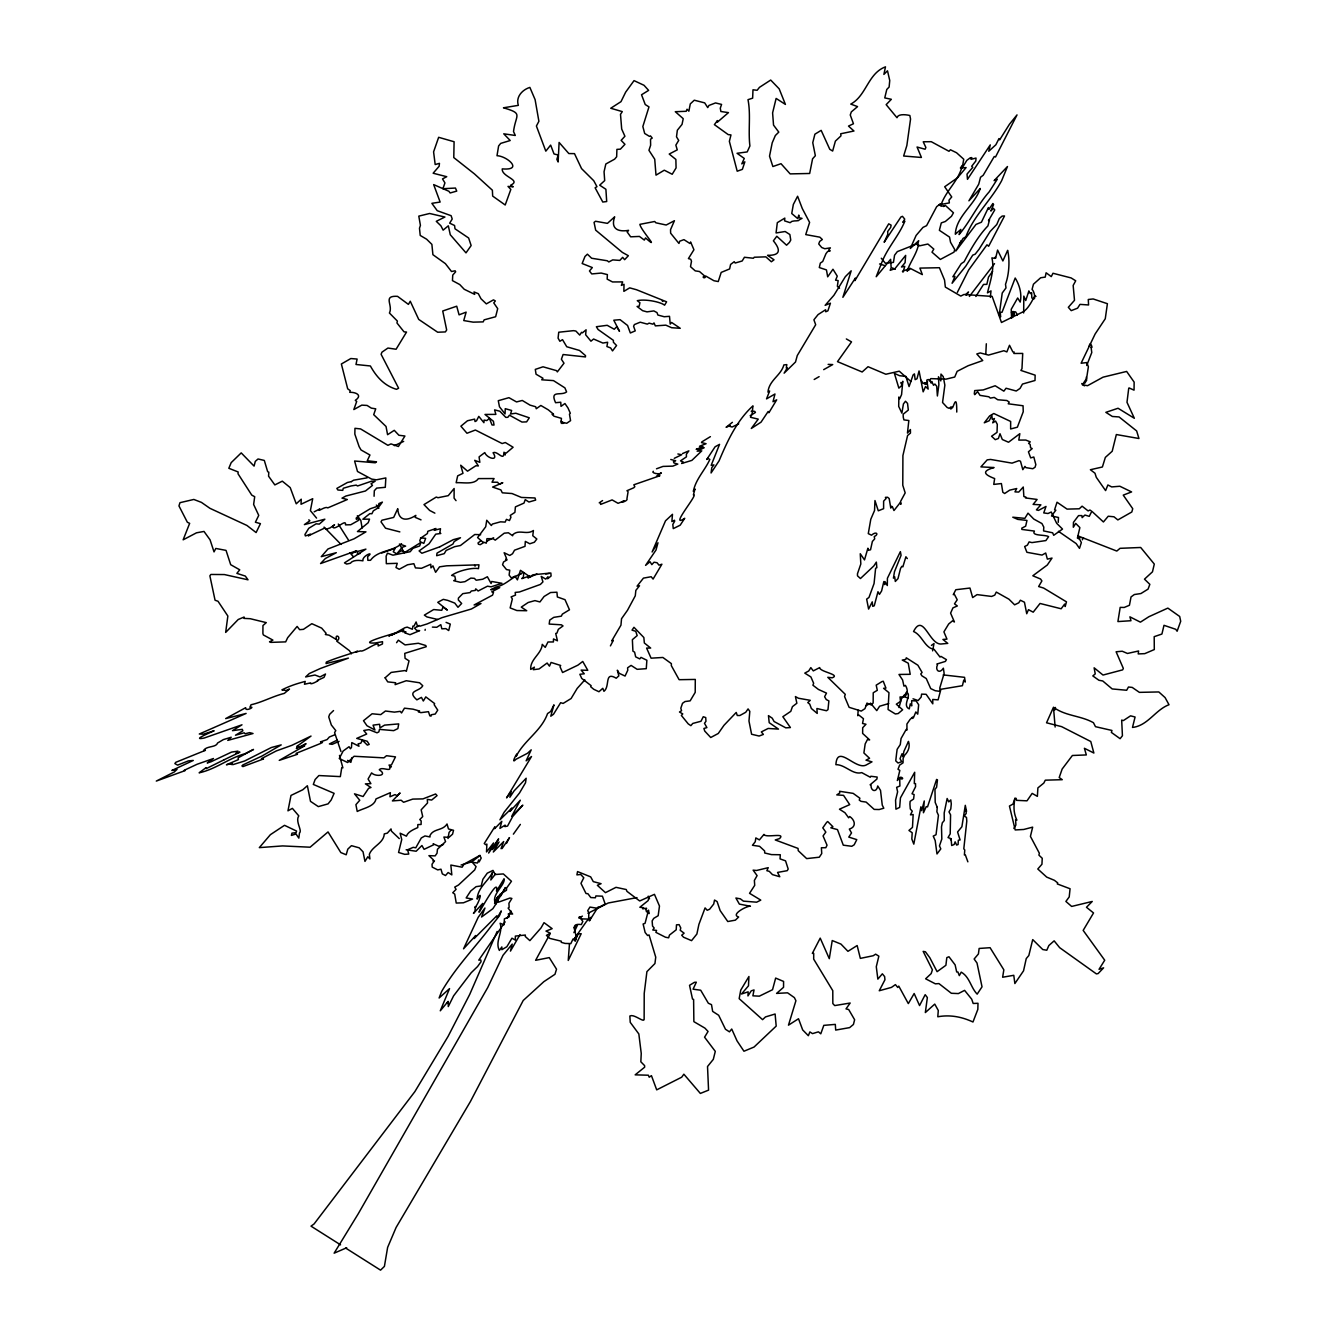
<?xml version="1.0" encoding="UTF-8"?>
<svg xmlns="http://www.w3.org/2000/svg" width="1337" height="1337" viewBox="0 0 1337 1337"><rect width="100%" height="100%" fill="white"/><g stroke="black" fill="none" stroke-linecap="round" stroke-linejoin="round"><path stroke-width="1.5" d="M951.075 838.65L951.693 845.519L954.183 844.499L955.136 841.825L956.64 845.068L958.094 844.516L958.328 840.221L960.1 839.97L957.576 831.982L961.888 826.751L965.297 805.325L966.517 811.375L965.932 809.971L966.2 813.381L964.278 816.071L966.501 817.425L966.785 821.169L963.81 848.811L964.762 849.964L964.395 855.011L965.364 854.961L967.871 861.83M374.076 496.261L374.31 490.746L376.7 488.105L385.29 487.32L385.841 477.927L376.432 479.816L371.686 479.114L357.497 471.476L354.606 461.014L375.279 462.786L376.482 461.833L367.257 460.764L369.948 455.015L361.04 449.967L359.118 446.625L354.84 434.124L354.957 428.308L360.589 428.926L387.914 445.321L391.006 443.901L398.393 446.508L404.927 436.012L398.911 435.26L394.265 430.33L387.58 434.692L386.042 426.486L373.708 414.671L375.73 408.821L371.352 408.136L367.09 405.445L361.792 405.128L353.837 409.557L356.695 401.468L355.308 400.365C363.179 394.967 355.191 392.042 349.742 392.326L350.227 390.638L347.687 388.8L341.37 363.998L350.829 358.533L357.113 359.051L355.993 364.483L370.382 365.97C376.466 376.95 384.438 385.808 396.504 389.318L398.61 388.231L381.095 354.288L381.964 352.166L387.931 348.055L396.086 349.241L406.548 332.061L404.025 331.827L396.955 322.969L397.39 321.097L389.435 313.008C393.345 304.986 382.248 295.46 397.54 296.346L408.42 304.385L410.258 301.243L418.715 319.409L437.667 332.228L445.388 331.927L446.675 330.005L442.731 311.003L456.719 306.206L459.076 314.847L466.128 312.139L463.755 320.562L473.164 322.15L483.175 321.883L484.161 319.844L495.643 316.735L497.698 308.63L493.771 302.931L495.325 300.975L493.487 299.856L486.334 303.883L480.969 298.736L478.328 293.689L474.017 291.951L474.685 294.374L464.24 289.277L459.744 284.547L452.458 280.62L452.742 275.104L455.65 271.795L455.115 270.793L451.505 271.511L445.388 263.64L432.904 254.682L431.884 244.387L426.62 239.206L420.219 235.446L419.484 228.243L420.42 225.385L418.799 216.126L429.628 213.485L444.92 217.029L436.28 221.324L440.876 225.769L443.132 230.148L448.33 225.803L450.285 234.76L465.995 252.877L471.142 245.557L468.635 238.003L454.998 228.794L454.58 225.502L449.667 223.162L452.207 219.034L451.121 215.692L437.232 210.694L431.868 203.324L440.14 202.054L433.673 184.606L448.898 191.275L450.151 192.963L456.736 191.107L455.449 188.049L442.915 188.718L444.937 182.902L442.514 178.924L446.725 176.701L433.138 173.225L439.104 166.306L439.472 163.348L435.177 164.535L433.589 151.866L438.653 137.31L454.095 141.739L453.778 157.582L474.434 173.894L492.384 190.222L492.668 196.088L505.202 204.996L510.834 189.419L508.01 186.411L513.241 186.829L510.634 185.174C522.032 179.994 501.225 176.802 502.261 168.88C523.937 170.701 506.99 156.011 496.996 155.727L498.617 145.95L500.707 143.393L510.216 140.519L503.748 133.817L515.313 135.472L513.525 131.578C515.698 114.18 523.736 113.745 503.464 107.796L518.338 105.356C515.597 96.932 522.282 89.763 529.87 87.406L535.101 99.623L538.895 121.299L536.404 126.029L545.814 151.165L550.643 145.098L554.036 153.972L558.197 155.008L556.861 159.337L558.131 161.994L559.1 142.441L568.827 153.554L574.492 153.638L581.562 168.612L593.762 180.729L596.97 186.679L595.115 187.782L602.786 202.037L606.697 201.536L605.895 189.286L599.695 185.174L604.692 180.595L604.057 171.771L605.828 164L614.636 159.153L616.658 156.763L616.909 149.376L620.385 149.159L624.947 144.312L621.137 140.368L624.914 136.257L621.688 129.037L620.502 114.33L622.29 111.606L610.758 108.247L620.986 101.662L625.666 92.136L634.039 80.621L644.033 85.301L648.612 90.381L641.543 94.76L645.236 104.537L648.98 106.893L642.846 126.53L644.685 133.483L649.515 136.407L650.45 135.889L652.239 138.062L650.517 139.232L650.634 145.215L648.946 150.312L654.729 159.22L655.999 175.147L664.288 170.2L672.21 174.261L676.071 167.927L675.87 159.437L669.219 154.056L677.257 149.861L675.853 145.131L678.695 140.418L676.505 136.825L677.341 130.241L682.037 124.391L683.224 118.675L675.302 111.706L686.199 111.289L687.034 109.216L688.873 111.172L690.293 103.885L694.271 100.208L704.699 102.882L707.741 107.612L708.944 105.456L715.529 102.932L721.579 104.42L720.275 108.197L720.877 111.506L728.448 112.626L717.351 122.202L717.451 120.564L714.393 124.642L728.23 134.619L730.971 134.92L729.367 141.354L737.205 171.22L742.369 169.364L744.859 161.827L741.801 163.883L744.258 158.434L737.055 153.287L747.199 151.933L749.907 145.95C748.035 130.508 750.959 114.664 748.001 99.673L752.647 98.153L752.982 89.796L757.143 90.281L759.449 87.356L770.697 80.053L779.17 88.827L785.421 104.42L776.128 98.437L772.602 112.876L773.538 125.11L778.786 132.112L775.343 135.522L772.201 142.858L769.527 156.162L772.87 166.54L781.009 163.699L790.15 173.894L809.67 173.476L812.578 158.802L815.353 155.727L812.762 142.691L814.901 134.185L821.169 130.374L829.776 149.293L832.65 151.048L835.391 141.12L840.973 135.873L840.722 133.767L853.959 131.009L848.494 126.079L853.457 123.756L850.265 114.982L851.318 111.907L857.569 106.609L850.783 104.102C866.51 95.662 867.88 73.351 885.478 66.85L883.891 74.404L887.501 70.794L889.74 80.504L889.122 87.039L886.782 89.462L884.76 97.919L891.361 99.289L886.164 104.654L896.993 117.723C897.946 113.662 905.951 114.547 909.845 115.5L910.547 119.06L906.854 145.516L903.645 156.011L921.427 157.465L917.065 147.02L925.087 149.226L925.889 147.505L923.232 141.789L931.254 141.689L948.986 151.282L950.44 149.777L956.557 152.752L963.76 159.253L962.74 164.869L960.417 167.977L966.099 167.576L957.543 177.771L944.691 186.762L951.727 196.957L948.986 200.199L949.354 202.906L939.059 204.778L941.348 206.182L944.223 205.664L943.538 206.516L945.309 205.397L953.448 212.784L951.476 216.293L945.343 221.491L941.298 222.895L939.376 230.315L949.554 237.1L950.54 242.281L954.752 249.568L953.983 252.158L940.346 259.428L932.006 252.175L933.794 249.1L927.895 244.036L919.438 245.874L916.764 243.936L897.311 251.623L894.57 255.217L893.45 262.386L885.378 263.255L881.284 258.225M1082.435 539.797L1082.519 538.009L1083.989 538.544M1058.219 522.349L1058.486 517.486L1051.517 515.998L1055.846 510.166L1054.575 509.781L1057.032 502.227L1067.076 509.113L1079.293 508.795L1082.084 506.171L1088.101 510.901L1089.939 510.015L1092.429 511.82L1103.426 521.965L1108.239 516.232L1113.955 516.784L1117.849 519.926L1131.821 511.987L1132.74 508.712L1123.247 495.125L1131.587 491.932L1119.854 486.25L1111.699 486.919L1107.888 484.963L1105.599 490.612L1096.29 477.309L1094.986 473.231L1090.407 469.722L1102.39 466.997L1105.348 457.404L1112.2 451.254L1116.345 434.542L1138.957 438.519L1136.634 430.932L1119.069 416.943L1112.367 416.475L1105.849 412.348L1118.05 408.253L1134.344 418.28L1126.991 402.303L1128.662 388.766L1129.013 387.897L1134.043 390.153L1134.144 382.115L1126.64 371.435L1103.058 377.168L1087.533 385.691L1082.352 384.789L1086.58 378.505L1088.385 366.756L1086.797 362.561L1081.098 363.246L1095.137 333.983L1105.264 318.758L1107.404 303.7L1093.165 298.953L1088.268 299.505L1088.585 304.97L1079.995 304.368L1077.572 308.178L1071.238 310.635L1068.33 307.309L1074.497 300.307L1073.16 285.466L1075.7 280.787L1071.121 277.929L1052.988 273.266L1051.266 276.609L1046.102 272.781L1045.25 277.093L1040.654 277.778L1033.451 284.196L1032.047 289.477C1034.036 290.48 1037.094 302.379 1031.83 297.95L1031.612 292.719L1030.977 293.789C1029.54 291.031 1028.454 294.909 1028.905 290.898L1025.746 300.524L1023.824 296.129L1023.657 312.975M990.349 297.416L991.001 290.898L987.458 292.853C990.149 281.622 994.728 269.071 991.887 257.874L994.895 258.375L995.196 257.239L995.614 258.292L997.586 250.069L1002.867 260.949L1007.647 250.337C1009.936 260.397 1009.184 274.152 1005.508 284.28L1005.992 287.906L1002.232 293.02L999.257 314.563L1000.628 316.819L1000.277 312.423L1002.048 312.24L1015.201 278.029C1019.513 285.032 1022.086 293.889 1020.198 302.078L1017.674 297.984L1011.223 309.298L1011.574 318.122M598.124 906.971L589.383 920.909L590.837 917.383L586.759 921.059L574.308 938.758L576.581 936.452L575.679 939.259L578.202 933.945L581.211 933.677L568.242 960.451L569.478 943.705M937.237 807.331L936.886 811.776L938.44 815.252L936.034 834.723L933.243 836.11L935.198 840.605L936.986 853.959L940.813 848.895L939.46 845.886L941.816 839.018L941.499 826.901L942.301 822.84L944.256 820.517L944.189 812.98L947.148 798.49L948.752 801.899L950.774 799.91L951.292 803.921L950.774 809.002L948.986 811.86L950.574 814.818L950.206 833.853L948.033 837.58L950.473 838.449L950.54 839.736L951.042 838.65M1015.017 798.022C1013.613 805.726 1013.212 812.311 1016.872 820.133L1015.602 819.581L1015.886 824.996L1013.897 828.489M425.066 630.312L425.233 629.309M986.322 343.776L985.82 353.536M447.979 838.5L449.065 832.466L451.02 830.076M932.608 650.852L934.011 643.548L931.421 645.403M1091.193 512.489L1089.271 516.349L1084.892 515.046L1082.134 517.636L1081.917 515.597L1078.558 515.597L1073.461 522.332L1073.31 527.263L1075.717 523.402L1079.878 527.614L1077.405 538.092L1078.758 538.761L1080.062 537.691M1055.461 707.457L1054.876 709.88L1053.623 709.145L1055.144 727.027M352.116 757.611L350.846 762.374L347.57 760.369M898.999 707.54L901.422 698.883L904.731 694.471M501.024 848.677L503.698 841.541L493.32 852.02L499.069 841.926L492.451 849.547L498.634 838.867L488.64 853.056L493.554 842.945L486.518 851.936L486.885 844.082L485.665 844.683L484.261 843.497L494.824 826.801L494.64 828.673L501.81 821.319L499.921 828.388L505.102 825.13L504.901 826.6L507.542 826.082L512.673 816.539L522.817 805.158L511.737 816.289L520.31 800.194L509.949 811.475L511.937 808.016L499.938 819.815L504.116 812.261L519.525 792.958L525.525 782.763L526.16 778.251L514.043 790.919L509.865 797.253L511.169 791.721L506.573 797.888L531.508 756.525L526.143 760.82L531.207 749.84L527.497 753.283L515.898 759.332C509.414 766.185 519.943 747.483 516.132 756.408C524.171 740.247 541.351 731.122 547.568 713.54L550.61 711.551L553.969 704.85L550.794 716.197L553.485 714.276L560.654 702.694L563.111 703.429L571.1 698.532L577.183 688.421L584.854 679.865M1086.714 365.502L1091.777 352.517L1090.992 346.751C1093.549 350.561 1090.19 339.397 1089.237 346.216M497.147 931.438L469.755 994.327L448.096 1036.392L414.888 1091.594L314.078 1223.957L311.003 1226.146L340.567 1244.847M399.412 544.025L404.342 552.883M957.342 292.402L968.723 269.89L986.973 244.821L988.645 246.259L1004.538 215.942L1002.115 216.093L999.357 218.499L996.767 224.516L990.115 231.502L979.018 249.317L975.158 254.197L972.751 255.133L965.832 266.063L952.078 283.277L954.986 276.391L952.863 276.776L961.236 263.673L964.127 261.768C970.712 249.25 978.183 235.997 987.926 225.903L989.547 219.719L988.494 220.605L994.728 209.959L993.424 208.338L990.834 211.029L993.608 204.511L992.89 203.508L988.912 209.408L988.427 207.586L981.442 222.193L976.01 224.415L955.805 251.072L961.219 240.844L959.999 243.585L963.091 238.37L965.849 236.85C973.436 216.076 991.235 200.099 1001.664 180.645L1007.463 166.54L994.11 180.645L997.285 179.208L989.213 191.826C977.514 204.912 970.411 221.056 959.097 234.577L960.852 229.396L955.32 234.226C956.105 216.276 974.757 205.146 980.272 188.484L968.907 200.817L978.734 184.172L980.539 177.236L983.196 175.264L994.243 156.546L995.53 156.981L1017.022 114.898L1009.468 124.241L999.641 139.884L998.99 138.597L995.881 144.747L988.778 151.248L990.266 144.881L967.487 179.342L967.019 174.111L972.784 167.359L971.698 166.256L975.809 160.992L976.027 158.05L970.996 159.337L971.865 157.599L970.311 157.783L966.818 160.373L961.871 168.512L962.205 166.156C958.295 181.431 945.393 191.141 940.88 205.447L940.479 204.294L939.995 205.213L940.646 203.692L936.669 206.65L926.591 225.652L922.998 227.39L916.112 235.446L910.313 248.465L918.686 240.677L917.5 245.172L918.536 244.587C916.513 254.281 910.079 262.152 907.138 271.194L909.879 268.67L909.244 269.74M573.891 932.658L577.434 925.221M507.275 918.318L510.935 910.915M506.439 843.463L509.481 837.63L502.043 848.611M610.424 645.888L613.299 640.39L611.728 640.891L620.953 625.181L621.538 618.713L627.488 610.29L635.276 595.817L635.844 590.386L639.537 585.773L637.064 586.174L643.448 578.119L651.219 576.732L653.074 579.088L661.915 564.197L659.007 565.167L657.035 562.727L654.01 562.208L651.838 564.632L650.033 561.741L645.587 565.367L656.016 550.008L657.988 542.755L652.105 551.98L665.508 520.828L672.478 514.31L671.876 521.597L674.5 520.227L674.65 521.263L672.812 524.472L673.263 528.616L680.182 525.19L684.745 518.271C668.166 529.419 699.418 492.868 693.402 494.924L695.006 488.958L693.351 491.431C695.558 479.348 704.9 470.407 709.847 459.427L707.858 458.39L706.788 459.443L715.111 446.775L719.557 444.352L711.167 465.376L713.941 464.892L711.802 467.616L711.067 472.98L719.055 460.864C727.412 441.11 736.654 420.737 752.948 405.863L752.096 413.918L750.508 417.278L758.246 419.133L751.31 428.475L761.037 422.158L768.173 411.462L768.875 412.765L776.697 399.83L773.02 401.718L774.959 393.997L766.536 398.894L769.627 391.006L767.956 392.109C768.992 380.293 781.075 375.446 783.866 364.934L786.824 364.617L786.29 368.059L787.326 367.859L784.117 373.173L795.515 361.993L797.27 355.558L815.687 324.724L813.899 319.794L818.094 314.579L825.597 309.749L825.714 311.772L827.904 310.819L830.427 303.198L825.13 305.337L833.937 295.26L845.368 276.625L851.184 270.826L842.878 297.315L855.396 278.046L854.911 280.636L888.721 223.831L891.111 225.151L890.709 227.357L887.651 231.585L887.835 234.176L884.158 242.298L900.937 216.962L902.458 216.327L904.714 219.118L902.809 222.393L904.865 221.19C898.999 235.479 887.868 247.345 882.119 261.684L876.203 276.726L890.609 259.345L891.161 267.885L890.208 270.308L894.938 268.67L905.667 255.384L905.082 262.687L901.489 266.982L904.781 266.364L902.96 272.196M500.74 895.907L505.453 887.551L495.526 904.146L496.863 900.052L494.573 903.377L498.032 896.408L494.723 901.522C492.801 893.534 505.57 884.292 504.082 878.76L496.512 891.111C499.37 874.766 478.479 914.742 478.98 912.118L482.757 903.411L473.448 913.388C476.774 909.26 473.85 911.282 475.822 906.67L474.752 907.422C477.911 905.868 483.944 887.835 477.125 899.099C477.727 887.551 488.139 881.3 492.534 872.392L490.813 879.98L495.509 873.93M497.916 900.921L492.868 908.692L481.554 917.015L484.963 908.024L478.211 917.266L463.538 948.819L475.738 935.516L474.117 938.574L496.863 915.761L497.28 917.683L501.275 910.932L499.386 915.862L491.581 925.622C474.969 947.682 456.001 966.785 441.611 991.536L439.104 998.004L449.55 988.611L440.274 1010.805L448.129 1001.38L447.21 1003.418L448.296 1002.148L448.263 1006.577L453.594 995.864L471.209 972.734L477.56 966.551L481.069 961.687L480.835 960.016L478.78 960.116L505.152 921.845M520.043 934.58L510.45 951.108L512.221 944.089L502.996 955.303L487.738 987.542L358.316 1213.662L334.133 1253.187L346.684 1247.755M905.634 693.569L906.402 692.248C912.636 694.722 901.489 705.384 909.277 708.911L910.296 703.847L911.734 705.869L911.667 700.688L916.129 700.956L918.669 704.733L917.734 714.159L915.845 711.936L913.489 717.601L912.419 718.404L912.703 717L910.046 719.473L906.921 724.019L906.971 730.052L906.202 729.417L901.071 738.492L900.269 744.592L897.144 749.322L896.575 753.6L895.757 760.87L898.063 763.009L901.723 761.722L900.002 758.681L902.04 753.75L902.96 756.658L903.896 751.377L908.458 741.4C910.313 746.397 908.341 751.661 904.631 755.221L903.127 758.313L903.043 762.875L899.634 765.098L898.013 769.226L899.818 770.446L897.394 780.541C899.784 773.271 906.486 780.658 899.701 778.585L899.901 786.006L896.642 787.343L897.612 791.805L895.573 800.161L895.924 809.186L899.651 807.381L900.453 797.855L914.692 772.268L914.307 783.566L915.511 783.599L915.578 786.691L912.035 793.76L914.124 794.579L913.606 799.008L910.129 801.364L909.912 804.072L910.28 808.952L912.269 811.208L910.447 814.851L913.154 814.517L912.486 827.369L908.943 830.444L912.185 832.734L911.834 839.018L913.806 844.132L920.909 806.779L921.678 810.69L924.268 800.963L923.432 812.746L926.24 806.629L927.527 806.88L936.602 779.421L937.454 779.939L936.602 787.242L934.964 789.365L935.198 802.401L937.237 807.314M550.175 933.644L535.636 960.3L549.256 957.61L556.526 969.191L554.972 974.289L543.841 981.676L523.202 1000.494L470.44 1101.487L396.103 1227.466L387.63 1247.404L384.404 1266.406L380.56 1270.15L345.782 1248.14M1084.742 383.251L1086.647 380.243L1086.312 377.084M513.358 834.154L520.36 824.394M975.843 296.48L983.514 284.43L986.84 284.363L988.494 277.077L992.555 271.411M966.283 295.176L968.523 291.984L965.615 294.575M396.571 642.696L398.342 640.189L405.061 644.919L418.314 643.264L425.801 645.52L426.236 646.707L404.76 653.375L405.061 658.322L409.022 660.862L406.331 671.358L405.178 670.522L391.189 672.427L385.123 677.792M456.034 500.656L454.095 498.133L454.129 488.506L448.263 495.659L437.968 497.732L436.297 497.046L423.979 504.601L429.628 510.433L434.876 513.157M969.375 296.446L994.527 263.64M334.233 735.032L329.337 737.021L327.097 739.578L320.479 741.885L322.468 742.503L320.245 743.606L296.045 753.383L297.432 754.302L279.249 760.369L304.752 745.762L300.307 747.433L306.056 743.706L296.346 748.453L298.586 746.213L296.814 746.447L311.036 736.069L291.834 745.344L276.308 750.926L261.467 758.647L263.506 758.948L242.866 766.619L241.93 765.934L242.916 764.914L262.085 755.99L281.205 744.893L271.361 747.517L244.654 760.987L233.106 764.58L231.067 764.413L232.371 763.394L226.438 764.781L238.421 759.6L238.07 757.878L253.512 749.439L244.955 753.734C228.928 758.129 215.541 769.343 199.129 772.819L206.132 767.605L206.216 768.641L224.248 759.7M574.091 927.794L576.915 924.836M480.518 541L478.028 542.956L478.395 544.226L480.25 544.677L483.392 542.789M333.548 710.565L329.654 714.309L328.735 716.933L331.342 724.988L335.788 730.62L334.584 732.626L340.968 751.511M738.709 423.829L732.091 427.038L729.551 426.269L730.186 425.567L726.091 427.288L732.375 422.325M480.133 855.446L471.844 861.813L461.064 865.022M653.241 471.276C650.718 473.031 659.943 474.986 661.314 472.83L656.567 476.173L659.91 475.738L633.838 484.779L634.824 486.718L633.738 487.788L626.936 490.729L628.089 491.682L626.953 498.651C628.624 501.141 617.694 503.748 624.145 500.874L618.062 503.314L612.112 499.904L600.614 504.417L600.514 502.946M421.038 519.859L415.155 517.352L415.84 515.38C407.434 520.828 398.576 521.748 397.741 508.662L393.68 517.419L381.931 520.227L381.012 521.848L385.557 528.215L399.847 531.892M927.594 382.031L925.555 383.452L926.625 383.635M929.332 380.828L930.753 378.622L945.978 379.156L954.735 377.034L957.142 371.335L968.155 365.72L982.745 360.555L976.795 353.971L980.238 352.935L988.528 355.09L1003.903 350.729L1006.861 351.915L1009.502 345.28L1012.878 351.982L1014.165 352.032L1013.847 353.486L1022.721 353.436L1021.969 368.728L1020.883 370.416L1035.139 375.162L1035.005 380.493L1022.471 384.07L1020.031 388.432L1016.237 391.006L1006.076 388.248L1003.853 391.156L995.179 385.758L983.23 389.936L974.706 390.588L974.305 393.663L974.673 394.682L977.648 391.657L980.021 395.368L988.828 396.771L990.333 398.108L994.227 397.407L997.736 399.746L1006.861 400.515L1009.201 402.053L1008.232 403.791L1023.056 405.763L1023.24 411.746L1017.373 427.188L1010.638 428.976L1010.655 421.456L993.792 413.501L989.597 415.957L984.283 422.81L989.179 420.754L991.853 415.606L992.305 419.434L994.444 418.548L992.706 422.843L995.564 421.088L997.302 424.347L997.034 432.369L991.569 436.23L995.263 439.656L998.388 438.503L999.992 433.74L1002.315 439.505L1008.533 442.246L1019.83 433.689L1018.794 440.09L1025.78 440.057L1030.242 441.845L1028.588 443.366L1030.125 444.385L1030.593 447.795L1032.214 448.597L1028.437 451.806L1030.677 457.906L1033.802 457.003L1035.841 464.641L1035.072 467.198L1032.832 468.719L1025.947 467.649L1024.961 466.396L1022.822 469.671L1020.482 461.232L1018.944 460.663L1012.042 463.137L990.567 459.443L987.191 459.861L980.923 466.88L994.093 467.549C980.305 471.409 985.319 475.003 994.644 478.562L993.759 484.412L1001.396 483.559L1002.817 492.25L1004.672 493.503L1009.686 490.144L1016.705 488.54L1014.95 491.882L1018.744 492.066L1023.256 487.019L1023.858 496.495L1025.947 497.147L1025.462 497.932L1037.111 499.453L1033.133 504.4L1040.871 504.834L1036.409 509.848L1038.465 510.4L1046.002 506.439L1043.746 512.923L1048.007 513.508L1051.25 512.021L1056.648 523.268L1062.514 529.084L1053.706 535.301L1052.654 532.794L1043.579 530.923L1043.796 527.112L1041.941 523.552L1033.768 519.057L1028.019 513.157L1024.861 518.355L1012.777 517.202L1017.775 519.391L1026.966 520.427L1025.663 526.176L1021.802 528.148L1021.852 529.419L1034.42 531.073C1030.86 536.271 1045.534 534.416 1048.609 536.655L1045.885 540.566L1031.947 542.605L1029.106 541.903L1027.434 545.095L1024.66 546.532L1026.9 552.298L1042.024 555.072L1045.701 553.017L1047.356 559.117L1052.018 558.081L1047.306 564.999L1032.816 575.779L1040.537 579.005L1041.891 580.927L1038.632 586.542L1043.612 588.046L1066.475 601.851L1065.188 606.53L1064.653 604.09L1061.16 608.77L1040.036 603.472L1033.2 612.179L1028.471 609.672L1026.732 613.75L1024.443 602.218L1020.382 600.229L1018.777 602.803L1014.616 604.825L1008.967 599.21L996.282 592.074L994.745 595.132L991.619 596.436L977.063 594.614L972.667 597.572L969.96 588.046L955.805 589.734L953.281 594.664L954.468 594.497L957.225 599.761L954.501 603.856L957.342 605.962L952.947 607.867L950.59 613.148L954.417 621.972L952.529 620.819L948.685 623.978L943.905 631.866L946.964 639.136L942.936 639.454L947.766 643.381L940.847 644.033C929.115 644.183 923.165 612.379 913.555 631.515C922.146 635.042 924.769 648.111 934.062 649.331L940.028 657.052L940.947 656.383L946.412 659.642L945.393 661.414L936.819 664.054L937.488 664.84C934.814 670.071 939.46 674.45 943.37 668.199L944.139 673.413L939.827 687.836L939.995 691.363L935.231 690.728L930.719 688.605L926.257 678.544L921.895 675.82L920.775 673.965L922.079 672.427L917.884 665.224L906.269 657.804L905.784 659.425L902.258 660.06L908.258 663.202L910.213 674.316L898.965 674.45L902.592 679.965L903.946 686.148L905.433 685.396C908.776 690.611 907.823 697.881 900.035 696.961L900.503 701.424L896.325 704.198L902.642 709.78L898.18 713.557L895.372 713.975L888.052 709.512L888.971 692.683L883.607 688.321L885.93 688.104L883.256 681.235L882.002 681.569L876.203 685.162L877.306 690.31L873.228 692.767L873.145 703.028L871.022 704.866L866.961 703.112L864.955 708.66L861.262 711.083L849.112 707.323L844.583 696.56L845.268 694.338L827.804 677.307L832.216 677.792C841.157 674.516 819.447 671.876 819.698 667.581L813.297 670.89L810.824 667.614L808.735 670.973L804.774 673.113L810.89 676.94L813.648 683.274L812.913 685.212L818.428 689.441L826.5 693.118L824.595 696.711L826.249 699.535L828.873 700.922L827.987 709.646L826.467 710.749L816.907 708.51L817.208 713.423L811.358 708.493L809.737 704.164L807.782 702.593L810.255 700.321L798.406 698.232L795.431 696.577L796.852 703.245L792.44 706.638L790.785 711.351L782.847 716.716L790.418 727.562L785.805 727.846L774.09 721.529L772.234 718.186L768.457 715.629L769.21 722.682L778.485 729.116L768.173 728.448L761.338 731.924L763.377 734.431L759.098 736.035L751.595 734.247L748.971 721.027L749.806 711.384L748.068 708.911L745.728 712.287L739.879 715.512L737.255 715.496L736.252 712.437L723.969 725.322L718.27 733.478L710.732 737.506L704.766 731.105L703.897 728.481L706.889 727.595L704.499 723.3L705.953 721.312L705.735 717.585L703.262 716.732L701.006 721.261L692.75 723.451L690.861 725.657L688.221 723.869L681.369 715.445L682.756 713.908L679.463 712.003L681.552 710.732L680.817 708.242L682.522 703.295L685.012 701.541L690.143 700.872L695.207 692.382L695.29 679.43L679.112 679.697L671.308 665.592L671.391 663.637L662.868 657.47L651.086 658.172L646.607 648.077L650.668 648.061L644.35 642.997L643.849 637.515L633.955 627.304L632.033 630.145L635.71 631.281L637.181 635.593L632.368 639.671L632.919 651.152L634.607 652.155L635.66 656.851L639.771 658.907L640.991 657.386L646.874 660.261L646.272 668.684L637.147 669.319L631.081 665.408L627.571 667.832L627.788 670.188L625.081 676.054L619.181 673.296L617.343 670.205L618.83 675.853L616.223 678.227C604.04 670.973 610.324 686.282 603.956 691.313L602.803 688.304L598.943 691.73L593.745 689.29L590.67 686.717L591.138 685.68L581.729 678.427L579.857 674.283L584.286 673.798L581.16 670.104L587.795 670.322L582.748 661.464L577.902 665.157L562.576 672.511L560.002 666.728L560.671 665.475L551.078 662.45L549.457 666.16L547.134 663.035L539.028 668.968L533.296 669.703L534.365 667.146L530.705 669.419C529.953 659.108 541.535 654.111 542.27 644.367L545.245 647.375L547.969 641.994L553.434 641.944L553.485 638.936L557.429 640.791L555.724 633.454L556.911 633.17L558.365 629.292L563.027 625.95L561.39 624.814L549.189 624.061L549.724 620.101L553.769 617.36L561.356 616.156L562.342 614.134L569.478 609.789L565.016 599.678L557.362 596.97L556.927 592.224L550.577 592.525L544.092 596.486L539.931 601.951L534.934 600.614L528.165 602.502L521.28 607.115L526.728 610.725L516.884 610.541L510.149 607.9L512.355 598.943L511.102 596.904L515.497 595.115L515.18 592.425L519.441 591.99L540.382 584.436L542.939 581.879L541.218 576.397L545.713 579.105L548.036 576.782L547.669 578.754L551.095 576.013L550.844 573.005L532.995 574.776L529.937 576.832L520.461 570.314L517.402 579.874L514.996 576.197L511.369 577.935L509.113 575.111L509.748 570.197L506.489 569.562L502.545 564.715L503.564 561.958L507.107 559.819L505.62 559.25L506.522 558.415L504.133 552.733L509.765 555.457L512.539 553.735L514.528 550.192L525.006 546.348L525.324 541.401L529.803 543.775L534.382 542.237L536.839 539.012L532.761 535.736L533.413 530.522C526.561 535.368 519.057 528.9 512.89 534.666L512.673 535.786L508.411 532.778L504.25 533.179L495.225 540.148L493.069 538.694L486.952 538.677L486.317 543.156L482.49 541.803L477.593 537.574L485.699 526.778L486.752 520.26L491.331 525.525L492.35 524.071L500.506 521.831L505.152 522.098L506.439 519.358L509.464 520.544L510.951 517.269L510.233 515.43L514.912 512.372L515.397 506.89L523.987 503.096L525.24 499.637L528.934 502.027L535.669 500.071L535.001 497.966L521.43 497.448L512.021 493.537L502.311 492.818L500.89 489.91L492.618 487.069L502.812 482.741L499.119 484.178L497.565 482.239L491.999 482.206L494.088 478.546L478.395 478.596C474.05 485.147 463.053 482.189 456.151 482.724L457.672 475.855L462.986 473.331L460.713 465.209L467.532 471.176L475.855 465.761L478.362 465.928L474.702 460.312L479.833 462.335L479.081 456.886L484.779 452.591C486.685 458.106 499.186 462.05 493.086 452.742C496.98 450.485 503.548 460.83 503.815 453.878L505.319 454.898L503.848 452.29L506.138 453.159L513.107 447.243L505.319 442.53L502.127 443.533L475.387 430.029L466.981 433.255L460.897 426.185L467.482 420.754L474.635 419.116L475.036 421.556L476.524 420.787L478.78 416.375L483.91 422.693L484.078 420.085L486.802 420.57L489.409 418.397L492.016 424.965L494.022 425.049L493.42 421.289L484.997 414.453L495.877 414.386L494.573 409.891L499.804 411.211L505.821 417.395L507.859 417.294L509.464 415.189L521.965 422.057L526.611 421.874L529.285 417.812L515.815 413.25L510.55 413.985L511.636 410.476L505.252 408.671L505.052 413.935L499.47 406.766L498.283 400.699L508.946 397.674L516.533 401.936L522.282 400.465L530.07 405.144L535.753 406.766L536.237 408.754L540.85 405.479L548.32 409.857L553.551 414.219L552.097 414.353L554.07 416.225L561.44 418.364L561.005 422.826L562.058 423.545L562.727 422.375L566.704 423.277L570.565 420.654L569.462 414.152L570.314 413.25L568.041 408.069L564.933 403.523L561.005 406.381L560.755 402.236L555.574 402.704C549.54 389.485 561.256 396.287 566.587 391.891L564.899 387.864L553.485 380.61L541.736 379.792L542.972 378.237L536.053 374.21L535.301 369.396L543.023 366.806L556.593 370.667L557.328 371.92L563.997 363.213L561.39 359.252L563.094 354.522L585.456 356.929L585.522 355.642L579.523 350.461L566.754 346.751L562.509 339.648L559.869 341.269L558.081 338.144L558.732 332.228L573.506 330.657L575.879 331.041L579.723 335.086L581.528 332.328L582.447 332.829L586.091 329.804L585.639 334.735L590.954 341.186L593.595 339.013L602.887 343.057L607.65 342.255L606.914 346.534L610.675 347.971L612.513 350.912L616.558 345.514L613.382 342.222L613.416 340.367L598.074 329.504L596.369 326.729L607.182 325.309L614.268 329.253L616.691 326.746L619.499 331.292L613.783 320.211L620.067 319.66L627.571 325.476L630.345 332.98L635.242 330.874L633.588 326.295L634.423 324.557L640.206 322.2L647.309 324.106L649.113 323.136L652.891 324.189L654.01 322.919L655.331 325.877L665.826 325.158L671.659 327.715L680.249 328.3L671.625 322.468L670.221 324.089L669.503 316.317L664.205 316.735L657.871 315.031L657.002 312.591L653.826 310.919L647.024 311.872L642.629 310.685L637.08 306.474L639.203 306.206L639.905 302.714L637.298 300.675C645.153 298.769 660.628 301.911 664.589 305.187L666.595 301.811L662.667 300.273L662.717 301.427L661.698 299.839L636.546 289.745L629.677 287.856L623.861 291.366L624.028 284.28L621.371 285.383L622.641 281.906L612.513 281.957L607.165 279.132L607.382 274.586L601.199 273.066L591.756 273.935L589.467 270.976L592.324 267.567L582.163 263.523L584.971 256.487L587.411 254.18L591.622 258.242L607.282 260.765L608.836 261.952L612.73 259.896L619.8 260.414L622.658 257.356L624.63 259.679L628.357 255.718L622.357 252.392L595.667 230.148L594.063 222.393L595.55 221.257L607.449 223.363L614.686 216.828C610.224 229.195 618.546 232.12 628.574 230.348L627.153 231.936L630.646 236.816L639.42 236.432L644.334 240.075L645.554 237.919C661.13 251.908 640.607 229.964 639.888 224.349L654.679 221.491L655.915 222.811L666.194 225.017L674.433 220.705L670.539 229.663L670.639 233.19L678.962 243.468L679.714 241.195L683.959 239.641L689.892 243.484L690.611 241.964L693.936 249.718L688.421 258.593L690.744 259.244L691.496 261.267L690.494 266.665L695.223 270.859L699.502 271.528L704.95 276.258C700.772 276.391 705.05 279.851 705.819 276.09L713.941 280.737L718.253 281.555L721.195 272.414L729.618 268.938L730.604 264.442L734.23 261.701L735.183 263.021L742.169 260.982L744.425 257.272L753.433 258.242L754.218 257.239L765.85 256.854L771.349 261.768L774.023 259.813L767.572 255.317C779.204 255.568 781.811 251.022 773.388 240.844L776.797 236.265L786.574 245.206L789.398 242.448L790.752 240.075L789.866 234.527L785.17 231.518L776.062 232.956L777.315 222.661L784.819 218.115L784.568 220.856L790.117 222.694C792.206 219.569 799.008 221.942 799.392 219.753L802.016 218.382L799.142 217.764L798.791 215.09L797.721 218.6L791.738 213.519L793.342 204.461L797.604 196.255L802.3 208.555L809.604 222.427L805.743 234.593L819.848 237.167L822.339 239.507L819.698 241.412L818.729 243.969L821.737 247.529L824.795 248.732L830.377 247.863L828.589 250.22L830.244 250.871L827.62 251.506L825.948 253.712L822.723 261.467L820.333 263.105L819.297 267.55L826.45 269.907L827.687 276.826L832.968 269.238L837.263 276.141L835.592 280.202L838.149 280.586L837.363 286.319L839.519 288.224M599.227 502.846L602.569 500.573M710.398 436.647L702.009 441.778L701.507 442.597L706.086 443.717L699.502 446.274L703.061 446.725L696.176 449.299L704.215 447.728L697.112 451.154L701.775 450.87L691.881 460.379L681.669 463.488L683.424 462.117L680.5 460.864L686.433 456.853L686.382 454.196L688.856 450.87L682.455 453.594M750.157 415.69L755.422 412.464L754.787 411.395L751.193 411.211M351.347 481.621L353.62 480.184L367.224 477.827M439.94 546.733L453.293 539.663L460.496 537.741L454.179 541.569L452.925 544.059L437.015 553.117L436.664 555.707L444.235 553.652L446.123 550.46L454.664 546.666L460.463 545.513L474.769 534.499L480.651 534.716M819.13 376.633L814.183 379.491M866.292 705.585L869.1 703.93M439.823 546.8L421.857 553.267L419.099 550.911L429.043 543.808L435.728 534.165L440.809 533.48L439.806 532.962L440.508 528.717L434.191 530.321L435.946 528.483L427.79 531.29L427.405 533.53L420.854 538.042L419.801 540.466L420.537 542.672L406.147 551.613L404.342 552.181L401.518 550.71L397.173 553.368L402.27 547.284L405.629 546.114L401.468 544.694L401.484 543.708C392.376 551.78 377.819 550.142 370.483 560.303L367.859 560.32L367.658 556.61C375.379 550.51 361.675 555.841 362.945 560.821C359.068 560.22 352.901 559.735 350.344 563.278L346.667 564.047L344.461 562.877L365.92 549.123L354.338 552.398L356.645 550.71L320.562 563.562L325.342 558.532L336.306 552.682L321.264 556.66L327.966 548.989L354.038 538.828L365.954 531.842L357.447 531.558L368.21 522.7L369.53 519.14L362.845 519.207L369.814 513.642L371.903 513.742L373.324 510.851L378.087 507.893L382.399 502.11L378.806 503.598L379.658 504.3L376.449 506.673L370.249 508.745L359.987 514.946L356.16 518.087L356.394 519.308L358.4 518.522L358.784 520.227L350.745 524.756L345.481 524.856C346.751 517.586 333.732 532.226 332.646 526.527L334.534 524.823L330.105 527.898L326.596 529.118L324.406 528.182L308.312 535.853L310.485 534.198L305.371 535.936L304.936 534.499L308.763 528.316L316.1 523.82L319.309 524.104L324.858 519.191L304.385 524.622L309.866 520.778L308.814 519.809M823.692 369.647L832.717 364.583L828.138 364.383M391.942 634.991L404.91 627.721L407.233 627.12L412.364 629.259L412.932 626.05L413.969 626.134L416.108 621.956L417.645 626.602M403.674 441.394L394.331 445.656M314.162 511.837L319.827 508.912C316.317 513.324 325.326 505.653 327.766 507.893L347.336 499.52L342.005 498.149L345.899 496.027L365.486 490.98L372.471 485.415L371.051 483.743L375.179 481.17L371.636 481.17L357.547 485.983L356.227 485.114L351.029 485.966L343.258 488.272L342.74 490.361L337.86 490.01L336.857 488.406L347.436 482.49L351.33 481.638M486.701 541.268L493.637 537.758M337.108 740.146L329.403 743.957L332.194 744.341L339.063 741.366M578.737 918.001L582.414 916.129M587.962 913.305L608.251 902.993L636.98 897.612M545.713 574.008L549.306 573.456M224.282 759.683L239.925 752.129L235.964 753.182L237.953 751.143L231.535 752.096L211.029 761.772L207.218 762.959L213.469 758.514L197.091 764.263L184.239 770.279L185.191 770.58L156.295 781.075L174.211 772.017L177.036 769.36L171.871 770.463L193.28 760.452L188.316 760.903L177.62 765.132L174.88 763.594L175.715 762.341L205.397 750.324L203.709 750.441C206.266 745.728 216.21 747.701 217.563 743.021L223.379 739.595L231.201 737.239L227.775 740.397L253.027 733.512L249.601 732.643L245.072 733.779L244.203 732.81L235.479 735.216L242.866 730.821L242.281 729.35L232.471 730.654L241.997 724.804L204.16 738.041C190.957 740.631 210.009 732.676 214.121 730.754L203.374 734.18L199.297 734.013L246.125 713.44L225.669 718.604L245.69 707.691C244.671 712.354 256.453 706.103 249.902 707.34L251.022 704.749C262.102 702.326 272.832 696.243 284.33 693.385L289.511 689.04L286.068 690.494L281.89 689.875C290.179 685.731 297.048 683.575 305.237 681.419L304.452 684.26L310.635 682.889C309.265 686.048 321.415 679.196 317.387 680.5L324.005 677.374L325.509 674.015L320.028 676.94L314.947 675.018L305.621 676.94L309.265 673.547L320.395 668.483L348.405 658.122L326.061 663.57L326.312 662.099C335.988 657.988 345.949 655.247 357.464 651.253L355.943 651.971L360.672 650.885C362.929 652.907 380.594 638.768 378.137 645.972L382.449 643.966L382.532 641.693L375.43 642.947C355.742 644.2 392.159 634.005 394.532 633.337L388.716 635.961L403.874 630.095L402.521 631.716L405.947 631.883L404.61 632.752L409.974 634.691L419.651 630.646L416.693 630.395L414.554 628.123L419.099 625.482L419.818 626.217L427.105 623.944L441.929 617.677L471.376 609.003L481.002 603.522L474.1 604.976L492.551 595.149L493.503 592.425L491.765 591.823L499.737 587.645L490.796 589.767L495.91 587.06C505.837 585.138 511.971 576.882 521.179 573.757C514.795 576.063 526.193 570.682 523.753 573.372L523.319 577.216L521.798 578.62L529.586 576.03L528.015 577.968L536.906 573.957M902.442 271.394L910.079 268.302L922.346 274.603L919.906 268.102L939.41 267.718L944.54 280.051L945.343 287.087L960.768 296.079L963.96 294.474L992.138 296.413L1001.48 322.484L1021.501 312.591C1027.434 310.401 1031.746 301.577 1034.721 295.878L1036.008 296.363M381.764 553L395.134 548.337L393.279 551.78L396.671 553.869M674.266 458.324L681.636 454.764L677.876 453.962M888.687 703.563L879.629 706.22L876.754 710.615L870.504 703.095M357.798 552.632L357.33 553.902L360.288 553.451M656.5 468.786L663.018 466.412L672.829 466.128L677.826 464.089L673.948 462.936L673.43 461.566L675.67 460.713L670.773 459.477M926.625 383.652L924.652 384.12L925.12 382.716L923.249 383.468L921.026 380.193M443.533 844.399L438.87 846.288L433.171 843.781L433.606 844.817L424.096 849.329L421.924 845.519L416.158 851.234L406.13 849.78M432.386 627.103L436.764 627.27L440.809 624.663L441.845 628.825L445.856 628.624L448.714 630.563L450.285 624.095L446.073 622.373M943.22 674.901L964.562 677.341L965.214 682.071L963.776 680.082L962.406 685.697L940.93 689.274L938.089 699.853L932.758 699.452L932.791 703.83L926.123 694.304L921.611 694.12L921.143 697.095L918.118 700.555L913.021 698.8M420.537 537.875L425.651 538.36L423.796 543.39L421.071 542.087L419.651 545.981L412.966 548.304L410.192 551.713L392.928 555.173L387.463 553.167L386.126 556.209L386.326 563.679L397.256 563.312L395.986 567.523L399.245 569.278L407.568 564.766L413.852 563.696L415.456 567.891L421.473 568.309L430.748 564.264L430.965 567.891L432.954 565.852L435.611 572.32L439.555 566.838L446.625 565.818L473.682 564.983L475.253 566.002L474.752 564.999L478.964 564.816L478.445 568.676C473.448 567.289 458.09 570.565 451.622 575.395L454.814 576.197L455.549 579.64L453.711 580.709L460.463 582.33L464.975 581.662L470.841 578.102L474.401 578.353L476.173 580.225L482.674 579.239L487.37 576.748L491.097 583.5L491.732 581.478L501.96 583.316L491.08 586.826L487.487 586.191L478.128 591.004L475.755 588.848L475.22 590.436L471.326 591.004L470.056 592.592L462.786 593.661L458.407 598.09L458.34 599.995L461.649 603.472L457.989 607.299L454.781 603.104L447.728 600.38L443.299 599.36L437.751 602.335L447.36 610.09L442.998 607.098L441.762 610.307L433.689 609.555L424.347 615.12L426.988 616.942L437.55 619.449M349.642 552.85L352.901 553.301L350.962 554.07L353.419 556.643M879.562 263.974L885.077 265.662M903.377 696.46L907.99 698.048M846.338 338.946L851.519 341.888L837.497 361.642L862.148 371.987L868.031 366.706L885.846 374.243L899.266 371.185L910.898 381.53M892.431 267.901L895.172 269.339M1058.453 531.324L1076.135 543.557L1079.494 548.354L1081.366 542.571L1077.923 535.886L1116.796 551.061L1120.055 548.32L1140.695 547.485L1154.299 564.08L1152.477 571.818L1144.489 579.155L1149.837 584.353L1148.065 589.116L1140.929 593.544L1134.344 594.53L1131.035 596.937L1129.431 605.277L1124.2 607.466L1120.189 607.382L1117.916 621.571L1130.968 620.719L1129.915 616.842L1140.411 622.156L1148.834 616.741L1167.853 608.101L1179.685 616.474L1180.705 621.27L1177.112 631.231L1175.741 629.292L1163.992 625.315L1161.92 634.039L1154.199 636.663L1154.299 649.565L1144.773 653.643L1138.205 653.927L1138.589 650.985L1127.459 653.459L1122.244 651.236L1116.111 651.771L1123.331 668.4L1122.662 669.854L1103.008 675.051L1094.134 667.815L1095.237 673.915L1092.814 675.92L1098.93 680.266L1102.741 680.968L1112.183 688.939L1126.673 690.26L1128.461 687.017L1132.222 687.419L1139.391 692.365L1158.811 691.948L1165.079 697.58L1169.006 704.733C1155.502 709.713 1147.831 725.74 1132.489 727.445L1135.08 717.016L1130.567 715.83L1123.364 720.576L1121.676 720.091L1122.428 735.751L1120.105 738.692L1111.381 732.425L1111.933 730.453L1095.488 726.676L1093.449 722.715C1080.764 715.512 1065.288 716.131 1053.489 707.223L1046.537 722.799L1061.628 726.643L1090.775 741.517L1093.867 753.032L1084.407 748.285L1086.329 754.937L1072.391 755.489L1062.146 769.042L1059.205 777.549L1062.263 779.688L1045.283 780.173L1043.846 783.047L1037.896 787.894L1037.378 796.367L1032.164 793.393L1027 800.83L1016.588 800.345L1016.137 798.306L1014.582 799.259L1013.028 804.055L1009.452 806.044L1015.184 829.943L1023.741 829.475L1032.665 827.135L1030.426 836.377L1039.367 853.257L1038.882 855.095L1042.242 858.287L1041.941 864.254L1037.796 869L1046.687 877.089L1054.392 880.314L1057.684 882.855L1057.316 883.941L1070.068 888.754L1069.216 896.926L1065.89 901.439L1071.656 906.436L1092.245 901.456L1086.48 907.288L1093.532 912.954L1083.171 930.402L1104.713 960.217L1099.047 969.308L1103.61 967.838L1098.145 973.553L1096.407 973.904L1059.656 947.666L1054.141 940.847L1048.86 945.526L1046.787 950.239L1042.76 949.537L1032.716 939.593L1028.822 955.537L1026.248 958.579L1023.54 970.829L1014.867 983.547L1013.78 975.308L1002.633 977.23L1003.836 969.826L990.082 947.699L979.135 948.451L978.417 953.949L974.138 959.013L977.013 963.041L982.026 986.823L977.163 994.143C970.629 987.374 969.81 977.096 961.236 972.133L959.314 975.609L957.91 971.999L956.69 971.966L955.119 964.879L948.969 956.757L946.813 957.626L945.894 965.297L937.103 971.665L929.833 957.743L925.405 951.777L923.165 951.392L932.39 969.843L931.17 973.603L925.622 978.801L935.365 983.831L938.925 983.581L951.342 993.274L958.378 993.575L964.595 990.366L971.681 999.157L973.186 1003.469L977.999 1003.285L977.832 1009.385L972.968 1022.003C961.788 1016.788 950.072 1014.549 937.789 1016.772L938.29 1010.471L934.747 1004.104L925.338 1012.56L927.36 997.552L925.187 994.678L919.555 1005.558L914.157 993.525L908.324 1003.602L898.765 986.104L897.762 987.475L895.422 984.617L891.461 987.391L879.261 990.75L884.944 979.754L884.626 976.578L882.353 973.821L877.857 979.119L876.287 966.718L878.844 956.172L875.651 954.167L873.178 955.738L860.343 958.378L857.151 945.543L847.942 951.326L840.956 944.089L832.232 940.546L829.291 958.679L820.216 938.139L812.328 953.415L813.715 953.431L813.681 959.13L832.784 990.684L832.834 1003.569L834.706 1005.591L850.165 1003.034L846.003 1008.9L848.694 1009.552L854.627 1019.747L853.424 1024.46L849.647 1027.618L835.692 1030.075L835.307 1024.393L823.809 1025.362L820.784 1033.819L818.445 1031.83L812.512 1033.618L809.871 1031.93L808.35 1035.707L802.668 1029.908L798.507 1018.744L788.479 1025.161L795.916 1000.711L794.379 997.619L787.577 992.823L776.58 993.408L783.549 987.308L783.582 981.442L775.661 978.082L772.535 989.714L759.332 996.165L752.881 995.831L754.051 989.932L751.244 990.834L747.951 995.931L748.168 991.837L741.5 994.009L748.469 985.854L748.937 976.495L740.748 990.115L739.16 998.655L762.591 1019.663L765.483 1016.922L775.109 1014.014L776.195 1026.097L754.035 1047.055L743.957 1051.233L737.021 1040.854L731.723 1029.022L729.45 1031.846L725.473 1029.256L718.671 1015.268L712.654 1011.39L711.501 1004.655L708.343 1003.235L700.688 990.216L693.084 989.196L696.326 982.194L694.404 982.344L689.541 985.319L692.516 999.09L693.602 999.407L693.87 1021.652L704.9 1028.103L708.058 1031.462L704.566 1037.194L715.295 1051.383L713.306 1059.355L707.524 1066.525L708.56 1090.14L700.354 1093.432L683.859 1074.196L681.703 1077.204L656.701 1089.856L651.437 1075.65L649.214 1077.204L648.345 1075.215L635.159 1074.848L644.668 1067.177L644.601 1065.622L640.841 1061.795L641.242 1053.422L638.835 1033.952L630.228 1022.32L629.861 1016.036C633.855 1013.563 643.699 1022.788 644.133 1019.513L644.217 993.424L646.907 971.648L654.946 963.526L655.732 957.175L649.08 934.964L647.559 935.482L645.136 932.491L643.114 924.001L645.052 923.366L647.994 912.051L648.997 913.622L648.579 910.129L646.523 911.901L645.637 908.642L646.64 908.375L642.579 908.759L643.649 907.723L639.855 907.271L648.161 900.57L648.562 898.598L649.531 898.715L648.228 896.158M1081.75 383.518L1084.407 385.875M561.222 421.122L563.662 423.411M341.052 544.443L324.072 527.096M399.278 838.6L391.474 831.163L391.022 828.94L387.362 833.118L384.271 833.92C383.803 843.246 372.421 846.07 369.363 854.243L369.898 858.939L367.809 856.766L364.968 861.396L363.046 851.819L359.185 847.825L351.447 845.669L347.804 849.145L346.199 854.778L340.818 852.555L328.033 831.932L310.1 847.207L282.608 845.92L259.328 847.625L270.392 834.672L284.514 825.313L296.563 831.079L296.079 832.667L291.984 833.135L291.382 835.424L296.029 833.987L298.82 838.115L299.505 832.901C302.597 830.745 294.976 821.319 298.786 815.871L292.385 808.367L287.973 810.824L290.998 795.431L302.814 789.749L307.376 785.738L310.502 801.364L318.323 806.612L328.083 803.871L331.208 799.927L334.116 793.342L313.326 784.435L315.114 779.538L318.891 775.544L340.333 776.613L341.754 767.655L342.89 767.873L339.481 755.405M907.305 558.599L905.901 556.794L902.859 566.871L901.84 566.353L900.57 568.375L897.979 578.62L895.322 581.461L894.687 576.832L893.434 578.136L894.47 571.751L901.071 555.34L900.386 551.646L887.417 578.252L887.3 585.539L884.96 581.562L884.726 584.603L883.841 581.562L881.601 590.954L879.445 594.38L877.974 591.723L874.248 605.811L872.743 606.346L872.242 601.851L868.599 609.07L866.66 599.143L868.966 597.455L874.064 583.534L875.618 568.258L876.838 567.69L876.353 562.108L873.897 565.869L860.46 578.537L857.502 575.829L857.452 573.824L860.827 563.963L860.259 553.735L864.504 559.902L867.897 548.203L868.114 550.359L870.537 549.774L872.376 541.452L874.699 538.878L874.248 536.588C879.345 534.215 876.27 530.839 871.507 535.184L868.281 533.63L870.788 519.257L874.548 510.5L874.966 500.556L878.292 510.801L883.607 508.678L883.623 501.124L886.063 498.551L885.395 497.347L887.601 497.264L889.172 498.551L890.793 508.093L891.528 506.288L892.381 506.69L893.968 510.55L900.419 502.344L900.804 504.35L900.57 501.442L905.182 492.902L902.776 485.247L902.91 455.566L907.589 435.511L910.464 433.088L910.413 429.545L907.455 433.088L908.842 420.537L903.912 419.885L903.277 417.278L903.143 414.253L908.324 410.058L907.539 403.406L905.483 401.234L903.428 403.941L901.873 413.133L898.698 406.415L898.865 397.022L899.717 398.744L901.573 394.599L902.809 381.262L901.957 383.585L900.988 382.466L901.907 385.357L898.865 388.148L894.403 373.391L899.567 375.697L905.868 376.432L909.076 386.577L913.104 374.928L914.441 373.875L915.126 379.641L916.998 378.772L919.054 370.951L923.165 391.841L925.555 386.51L928.162 389.1L926.792 380.109C931.388 377.218 930.485 386.727 931.755 381.446L933.51 385.273L934.931 384.053L936.719 386.259L937.387 395.986L938.875 384.705L938.457 376.767L940.813 380.895L940.981 374.076L943.237 376.599L944.858 385.156L942.552 402.504L947.097 407.434L949.153 408.337L950.908 406.949L950.858 409.105L951.944 407.1C952.546 412.231 956.857 389.217 956.757 412.063M376.349 505.068L378.839 508.378M357.33 515.781L360.806 520.377L362.126 528.015M316.568 518.104L310.385 510.617L312.708 498.701L301.026 504.266L301.243 499.202L296.229 503.815L290.213 487.604L282.291 481.17L274.837 484.913L268.57 476.189L268.804 472.212L267.667 471.694L264.308 460.429L258.024 458.975L255.283 461.399L254.08 466.112L241.212 452.892L231.184 462.652L228.828 468.284L238.136 471.961L238.019 473.766L251.774 495.125L254.698 496.695L253.629 504.467L258.743 515.38L255.384 522.232L260.431 523.653L256.102 532.561L246.927 525.458L209.959 508.327L201.419 502.378L193.832 499.453L179.96 502.679L178.957 505.921L187.364 522.249L189.653 523.352L183.152 539.814L196.506 532.811L203.993 531.441L210.059 539.814L214.037 551.897L215.809 548.454L226.037 550.376L230.699 564.699L239.741 569.813L236.866 573.372L245.323 576.08L248.013 579.807L224.415 574.559L210.878 574.459L209.876 575.812L215.056 600.246L217.998 601.249L227.858 616.039L225.669 632.418L238.22 619.499L244.136 617.025L243.902 618.379L250.253 618.713L266.264 622.624L262.954 625.532L262.904 633.504L263.339 634.925L272.882 640.105L269.539 641.827L270.809 642.378L285.683 641.877L287.672 637.699L297.132 626.435L299.622 629.677L303.432 629.343L311.822 623.694L321.665 628.123L326.111 633.287L325.342 634.49L329.052 635.175L336.506 639.638C334.3 632.735 342.539 637.331 336.74 641.158L349.392 650.651L351.364 653.793M385.123 677.826L387.713 681.87L395.652 682.756L395.134 684.644L406.247 680.734L419.601 682.772L422.743 685.731C419.634 691.814 406.13 690.226 416.877 699.853L421.456 697.379L423.328 701.023L425.801 696.895L434.592 703.546L434.157 704.683L437.734 710.131L435.244 714.025L431.216 714.777L431.066 716.097L429.829 715.863L428.458 711.668L420.854 712.654L418.297 711.735L419.584 711.05L413.049 709.178L404.476 708.175L401.535 712.972L400.298 711.351L394.432 712.136L385.44 711.017L380.744 714.61L372.104 713.774L363.497 720.727L366.99 725.74L374.945 730.002L373.056 725.155L379.608 724.27L380.009 727.863L384.555 725.122L398.71 723.902L397.874 728.598L393.68 730.637L379.474 729.384L378.856 731.907L377.001 732.81L369.045 729.618L363.731 730.487L366.706 734.03L356.728 738.392L367.174 741.233L369.213 744.391L367.341 745.11L362.36 740.213L360.806 743.205L358.115 743.857L358.985 746.263L351.798 742.603L351.464 747.483L350.394 748.753L349.057 746.714L343.141 751.026L339.247 758.53L347.637 762.508L354.054 756.274L383.936 757.862L386.493 755.706L395.485 756.876L391.423 764.981L388.983 765.098L391.373 766.87L389.585 766.536C392.059 772.953 381.931 766.151 379.273 769.761C388.566 775.778 375.513 777.115 371.602 772.903L368.059 779.036L370.901 783.666L365.385 783.866L370.967 787.493L368.594 788.329L363.096 796.518L354.489 793.827L359.77 800.261L355.909 804.657L357.23 811.459C363.313 808.216 374.561 806.612 375.998 798.924L390.387 792.657L389.936 796.785L395.05 794.613L397.239 795.732L400.064 792.975L392.409 800.93L401.133 800.228L403.573 802.284L412.782 799.091L422.96 798.891L435.611 793.994L437.065 795.615L431.65 800.061L427.322 799.376L427.539 802.969L421.155 809.821L422.726 816.573L419.785 819.564L421.172 820.935L421.088 824.478L417.846 824.595L417.746 827.586C413.785 829.375 407.835 831.815 406.415 836.16L400.131 833.202L401.735 839.519L398.56 852.471L404.727 854.343L408.771 854.059L407.584 849.764L413.217 847.34L415.774 847.808L421.305 837.948L424.965 835.943L430.063 836.962L429.829 835.859C433.238 828.205 442.631 831.096 447.026 823.993L448.48 828.957L453.527 830.31L452.541 834.188L448.931 837.397L443.884 837.029L445.555 841.608L437.466 849.229L437.032 853.223L435.16 855.881L428.926 855.647L433.355 859.825L432.854 860.944L434.458 860.861L432.035 864.203L432.202 867.095L437.717 869.902L440.976 869.184L442.33 873.863L445.505 875.534L448.146 872.526L451.822 874.883L450.836 865.056L462.117 867.195L464.106 864.103L479.799 855.446L481.22 858.07L479.164 861.897L478.713 859.975L477.493 863L472.312 862.332L476.056 866.593L474.719 869.902L458.474 885.027L454.73 887.099L456.067 889.372L452.758 892.748L454.714 894.102L456.235 903.06L463.454 902.793L472.563 899.049L466.145 897.946L470.641 891.06L476.106 886.665L481.22 885.896L482.874 879.311L487.27 873.178L492.985 870.404L495.258 874.498L503.347 873.93L511.453 881.284L506.606 888.019L506.489 890.241L500.005 894.336L497.381 898.414L498.45 902.191L509.949 898.046L511.887 898.431L508.929 903.277L509.13 907.372L508.144 908.09L512.623 914.04L508.261 913.923L509.397 916.647L504.4 918.87L504.032 924.803L500.122 923.265C503.297 932.374 494.64 941.415 499.386 950.457L501.843 946.964L501.876 949.688L506.857 946.746L511.954 938.19L515.33 940.078L515.347 936.084L525.341 935.031L525.224 936.435L529.87 940.63L541.034 927.911L544.025 922.664L552.164 928.663L545.997 931.104L550.309 933.193L546.432 935.382L549.791 938.39L561.289 941.198L561.273 942.334L565.1 943.437L570.849 943.571L573.038 938.958L575.278 941.215C579.105 934.095 567.389 922.781 581.378 924.552L582.832 921.377L579.239 916.864L582.147 918.92L588.648 919.071L588.832 912.703L587.695 910.681L589.951 907.088L597.071 908.224L605.193 904.029L602.419 896.191L595.884 895.924L595.366 897.779L590.77 897.562L587.946 893.734L586.007 893.5L580.96 883.356L583.784 877.774L580.726 874.448L576.899 874.883L577.551 871.574L590.67 876.871L593.277 881.618L601.082 883.69L597.355 885.295L605.46 892.648L616.006 887.333L626.268 889.54L626.953 891.344L639.688 900.971L654.445 894.336L659.475 906.051L658.172 915.711L653.726 918.369L652.138 920.926L652.54 926.056L654.194 928.028L652.774 930L656.551 930.418L655.882 932.357L665.508 937.237L668.634 937.805L669.486 935.064L676.204 929.817L676.489 924.836L679.096 924.636L680.767 927.911L680.215 930.285L684.109 933.176L681.72 935.215L683.558 937.22L691.563 940.646L696.878 934.028L698.9 924.402L705.084 907.907L707.206 910.28L709.613 909.244L713.724 904.029L714.526 900.052L717.1 901.589L720.158 910.614L727.779 921.527L735.367 920.157L738.659 917.015C730.002 914.625 747.316 905.584 750.441 906.235L739.378 904.113L735.918 898.029L740.38 898.848L743.405 901.138L756.642 902.191L760.786 900.119L749.556 893.317L754.72 885.328L754.369 880.431L757.093 875.618L753.132 870.153L756.525 870.487L768.223 867.68L766.853 870.705L769.276 871.34L772.468 874.615L779.789 876.738L777.566 872.426L787.226 870.671L788.195 869.067L785.554 860.844L780.056 858.889L780.29 854.744L771.516 854.61L764.714 852.989L764.614 850.934L759.583 846.321L752.447 845.285L755.238 841.775L755.84 837.915L759.399 839.903L763.979 834.388C765.416 838.366 786.423 832.132 779.488 838.633L775.259 839.954L798.022 848.41L798.256 850.683L806.662 858.605L819.297 857.201L821.737 853.541L821.386 847.742L825.815 847.708L827.035 845.218L823.057 835.926L825.831 832.099L822.79 827.87L826.684 822.339L827.703 821.553L832.884 826.684L830.829 827.804L837.48 829.608L843.279 845.168L851.769 846.288L854.176 844.817L856.783 839.636L848.778 837.096L851.519 832.951L849.329 829.09C856.783 826.901 854.895 819.915 849.714 816.523L848.644 817.793L844.967 812.729L839.452 809.203L849.714 804.623L843.547 795.365L836.778 794.897L839.786 792.941L839.586 791.287L853.173 793.376L859.875 798.222L859.273 800.128L861.045 801.348L866.125 802.083L874.197 809.403L879.178 809.537L883.807 808.216L882.253 805.108L880.515 790.384L877.74 785.972C876.637 793.125 870.654 791.103 871.022 785.254L870.103 784.819L876.922 779.053L877.156 777.048L870.855 776.262L870.27 777.232L861.747 772.619C852.772 775.226 845.134 764.43 835.892 764.664C837.179 743.556 855.245 770.012 865.891 765.148L871.975 761.839L866.008 760.185L869.568 758.313L863.886 752.965L865.173 743.94L867.446 739.578L869.635 739.879L862.632 733.428L862.699 727.712L865.992 724.253L862.549 723.484L863.435 718.704L858.822 715.044L857.802 715.679L858.17 710.214M338.278 524.037L348.405 539.964M1017.39 314.964L1015.652 311.905L1014.165 311.755L1014.114 315.348L1013.062 311.421L1012.878 313.877L1011.491 312.223L1012.627 317.487"/></g></svg>
